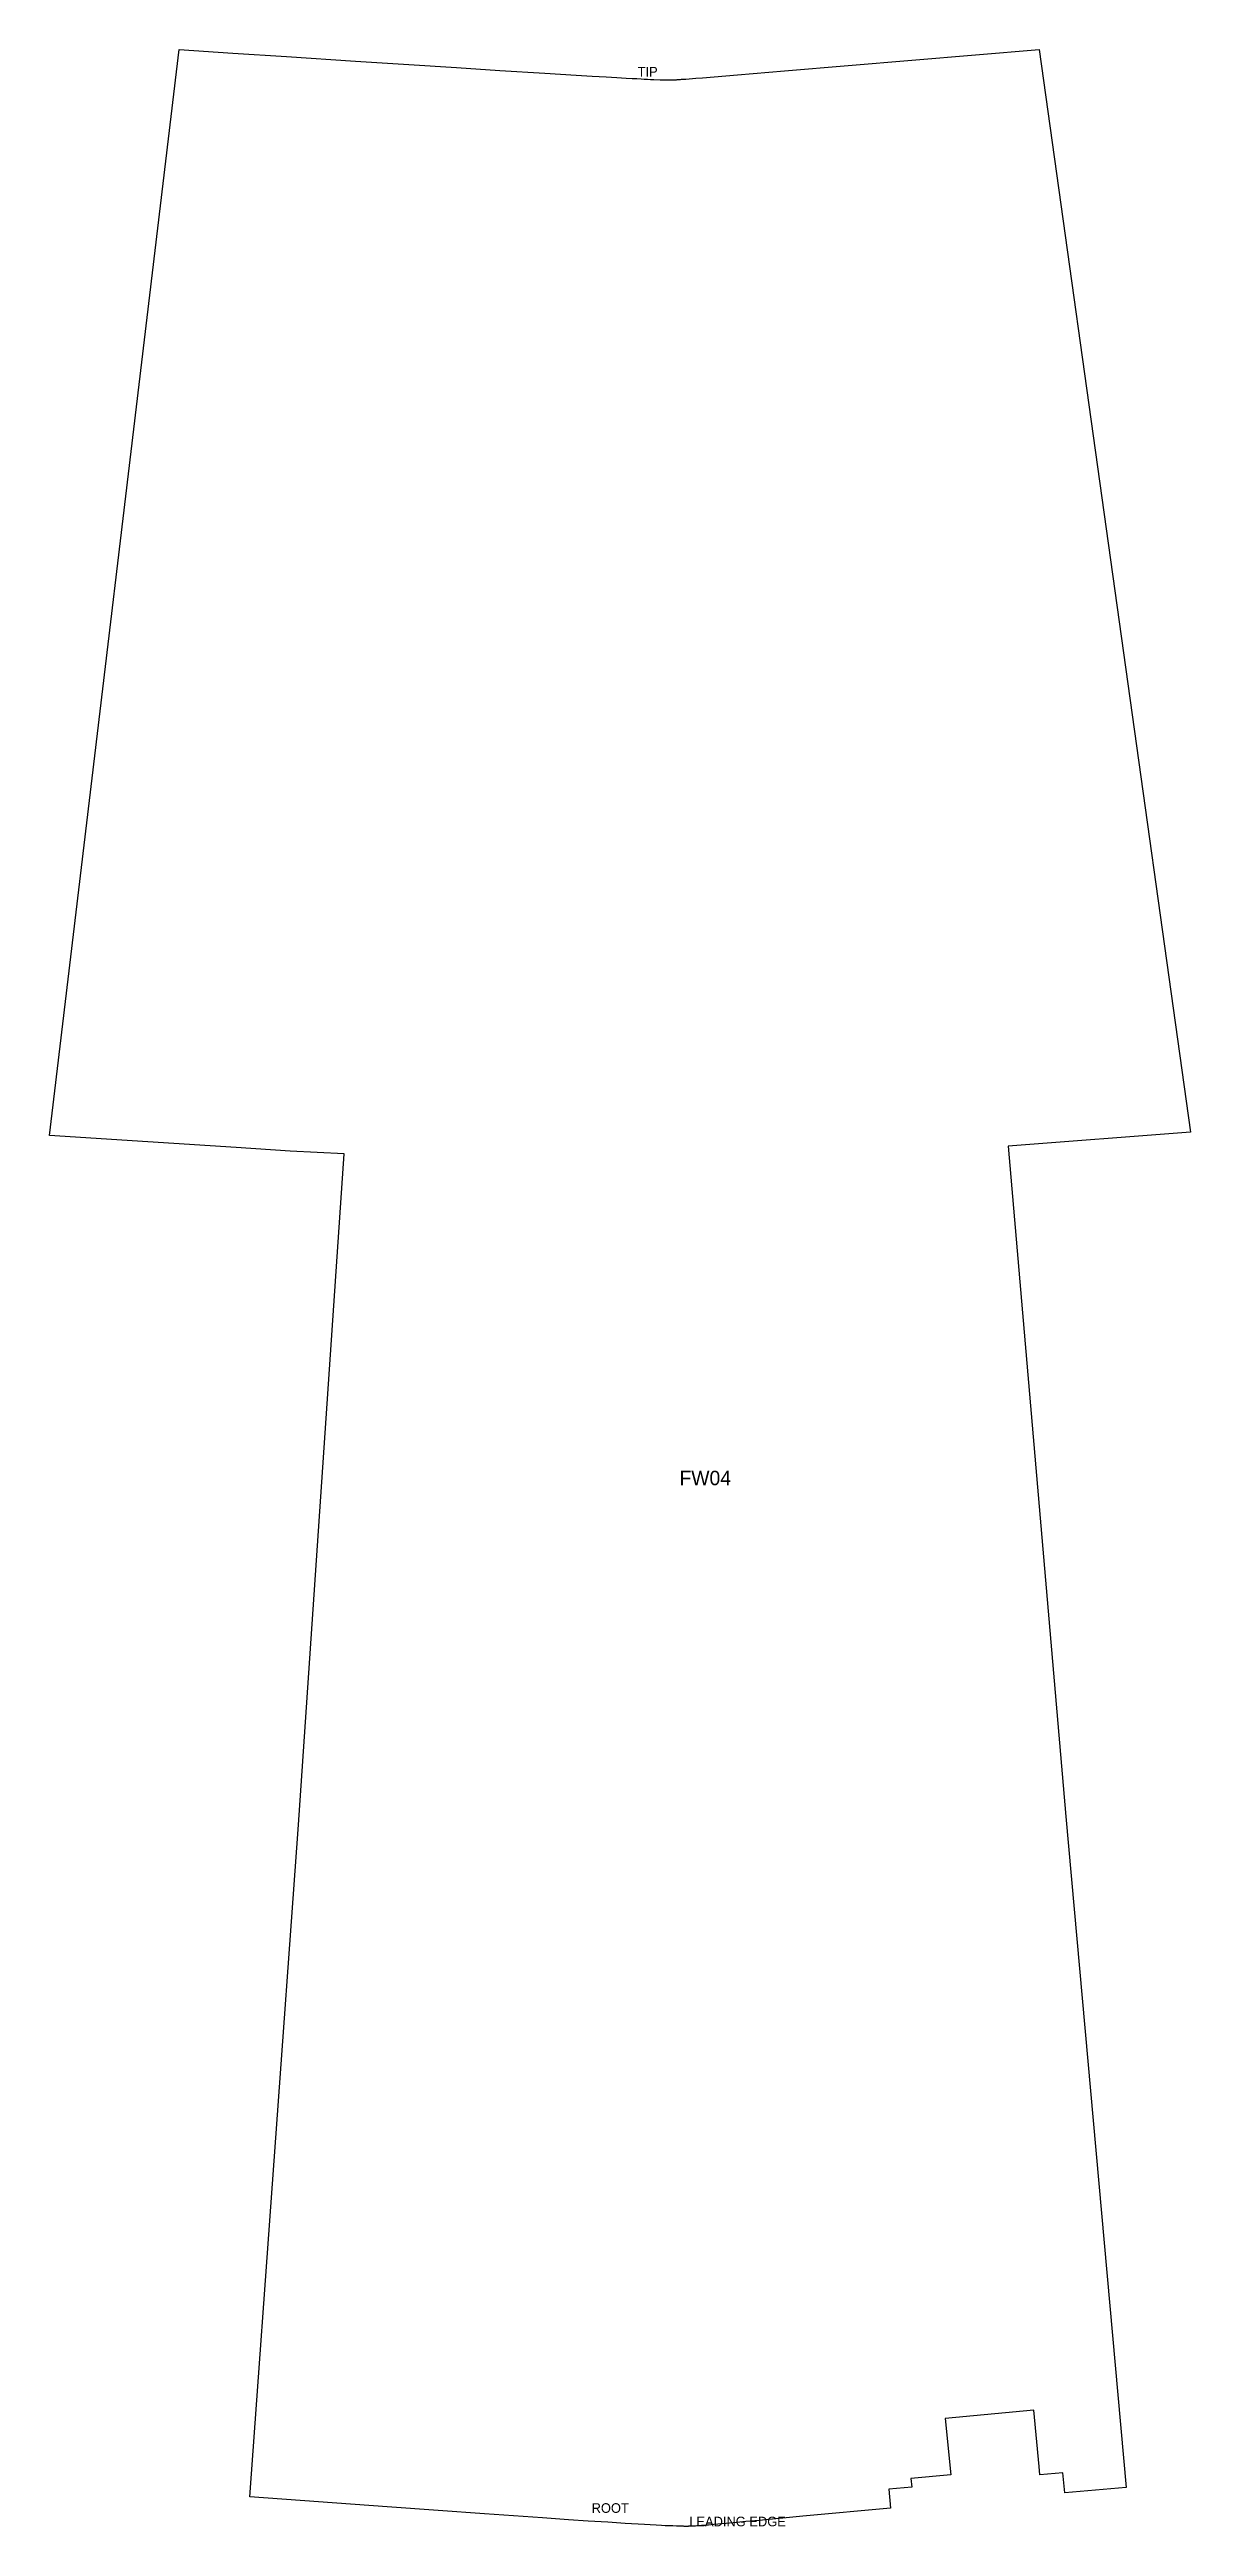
# Model space of a CAD drawing. Header units: millimetres. Extents: x 5 to 242, y 5 to 520.
import ezdxf

# ---------------------------------------------------------------- set-up
doc = ezdxf.new("R2010")
doc.units = ezdxf.units.MM
doc.layers.add('CUT', color=7, linetype='Continuous')
doc.layers.add('LABEL_DO_NOT_CUT', color=3, linetype='Continuous')

msp = doc.modelspace()

# ---------------------------------------------------------------- linework, layer by layer
at = {"layer": 'CUT'}
msp.add_lwpolyline([(228.69, 13.09), (215.95, 11.96), (215.56, 16.12), (213.97, 15.97), (212.38, 15.82), (210.78, 15.68), (210.62, 17.42), (209.53, 29.13), (191.13, 27.41), (192.28, 15.7), (183.99, 14.92), (184.16, 13.18), (179.38, 12.74), (179.77, 8.75), (161.54, 7.09), (152.44, 6.25), (149.68, 5.99), (148.41, 5.87), (147.72, 5.81), (147.02, 5.75), (146.32, 5.68), (145.57, 5.61), (144.72, 5.53), (143.06, 5.38), (141.93, 5.27), (141.57, 5.24), (141.22, 5.21), (140.9, 5.18), (140.64, 5.16), (140.46, 5.15), (140.28, 5.14), (140.09, 5.12), (139.84, 5.11), (139.47, 5.08), (139.2, 5.07), (139.02, 5.06), (138.81, 5.05), (138.44, 5.03), (138.21, 5.02), (138.05, 5.01), (137.93, 5.01), (137.8, 5.01), (137.68, 5), (137.57, 5), (137.47, 5), (137.36, 5), (137.25, 5), (137.14, 5), (137.04, 5), (136.89, 5), (136.73, 5.01), (136.57, 5.01), (136.36, 5.01), (136.12, 5.02), (135.79, 5.03), (135.31, 5.05), (134.49, 5.08), (133.77, 5.11), (132.95, 5.14), (132.14, 5.18), (131.06, 5.24), (129.84, 5.31), (128.63, 5.38), (124.61, 5.62), (120.98, 5.84), (116.9, 6.1), (112.84, 6.37), (107.46, 6.74), (101.41, 7.16), (95.36, 7.59), (85.78, 8.28), (75.13, 9.06), (60.9, 10.12), (46.65, 11.17), (56.76, 150.76), (66.23, 290.19), (55, 290.79), (43.78, 291.5), (25.42, 292.68), (5, 294), (31.94, 519.68), (43.09, 518.93), (54.24, 518.21), (68.6, 517.29), (79.69, 516.56), (89.55, 515.92), (98.55, 515.34), (107.89, 514.77), (111.17, 514.56), (114.45, 514.37), (117.74, 514.17), (120.66, 513.99), (122.85, 513.86), (124.79, 513.75), (126.09, 513.68), (127.06, 513.63), (127.93, 513.58), (128.58, 513.54), (129.23, 513.51), (129.87, 513.48), (130.58, 513.45), (131.86, 513.4), (132.2, 513.39), (132.43, 513.38), (132.6, 513.37), (132.75, 513.37), (132.87, 513.36), (132.98, 513.36), (133.08, 513.36), (133.16, 513.36), (133.23, 513.35), (133.31, 513.35), (133.38, 513.35), (133.46, 513.35), (133.54, 513.35), (133.61, 513.35), (133.69, 513.35), (133.77, 513.35), (133.85, 513.35), (133.93, 513.35), (134, 513.36), (134.09, 513.36), (134.2, 513.36), (134.32, 513.37), (134.45, 513.37), (134.59, 513.38), (134.72, 513.38), (134.9, 513.39), (135.11, 513.41), (135.26, 513.41), (135.42, 513.42), (135.58, 513.43), (135.72, 513.44), (135.86, 513.45), (136.1, 513.47), (136.32, 513.49), (136.61, 513.51), (137.23, 513.55), (139.29, 513.71), (140.66, 513.82), (147.97, 514.41), (157.72, 515.23), (170.93, 516.35), (210.63, 519.68), (242.07, 294.71), (204.17, 291.81), (216.17, 152.52)], close=True, dxfattribs=at)

# ---------------------------------------------------------------- texts
at = {"layer": 'LABEL_DO_NOT_CUT'}
for s, height, p in [('TIP', 2, (127.2, 514.07)), ('FW04', 3, (135.9, 221.35)), ('ROOT', 2, (117.64, 7.81)), ('LEADING EDGE', 2, (137.93, 5.01))]:
    msp.add_text(s, height=height, dxfattribs=at).set_placement(p)

doc.saveas('drawing.dxf')
